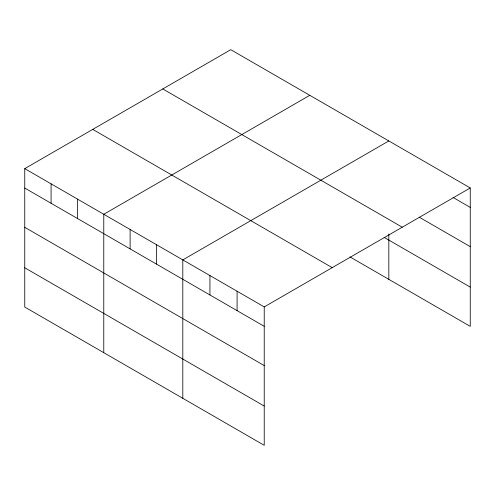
<?xml version="1.0" encoding="UTF-8"?>
<svg xmlns="http://www.w3.org/2000/svg" width="495" height="495" viewBox="0 0 495 495"><rect width="100%" height="100%" fill="white"/><g stroke="black" fill="none" stroke-linecap="round" stroke-linejoin="round"><path stroke-width="0.74" d="M24.75 168.64L264.225 306.9L264.225 445.308L24.75 307.048L24.75 168.64L230.775 49.692L470.25 187.952L470.25 326.36L349.971 256.917M309.802 95.318L103.777 214.267L103.777 352.669M388.829 140.945L182.804 259.894L182.804 398.296M264.225 306.9L470.25 187.952M453.036 197.437L470.25 207.374M419.277 217.212L470.25 246.64M162.787 88.945L402.262 227.205M384.219 237.427L470.25 287.094M92.738 129.387L332.213 267.647M24.75 188.057L264.225 326.316M24.75 227.323L264.225 365.582M24.75 267.776L264.225 406.042M388.829 234.092L388.829 279.353M237.086 291.233L237.086 310.65M209.948 275.56L209.948 294.977M156.463 244.685L156.463 264.101M130.117 229.476L130.117 248.892M77.437 199.058L77.437 218.474M51.09 183.849L51.09 203.266"/></g></svg>
